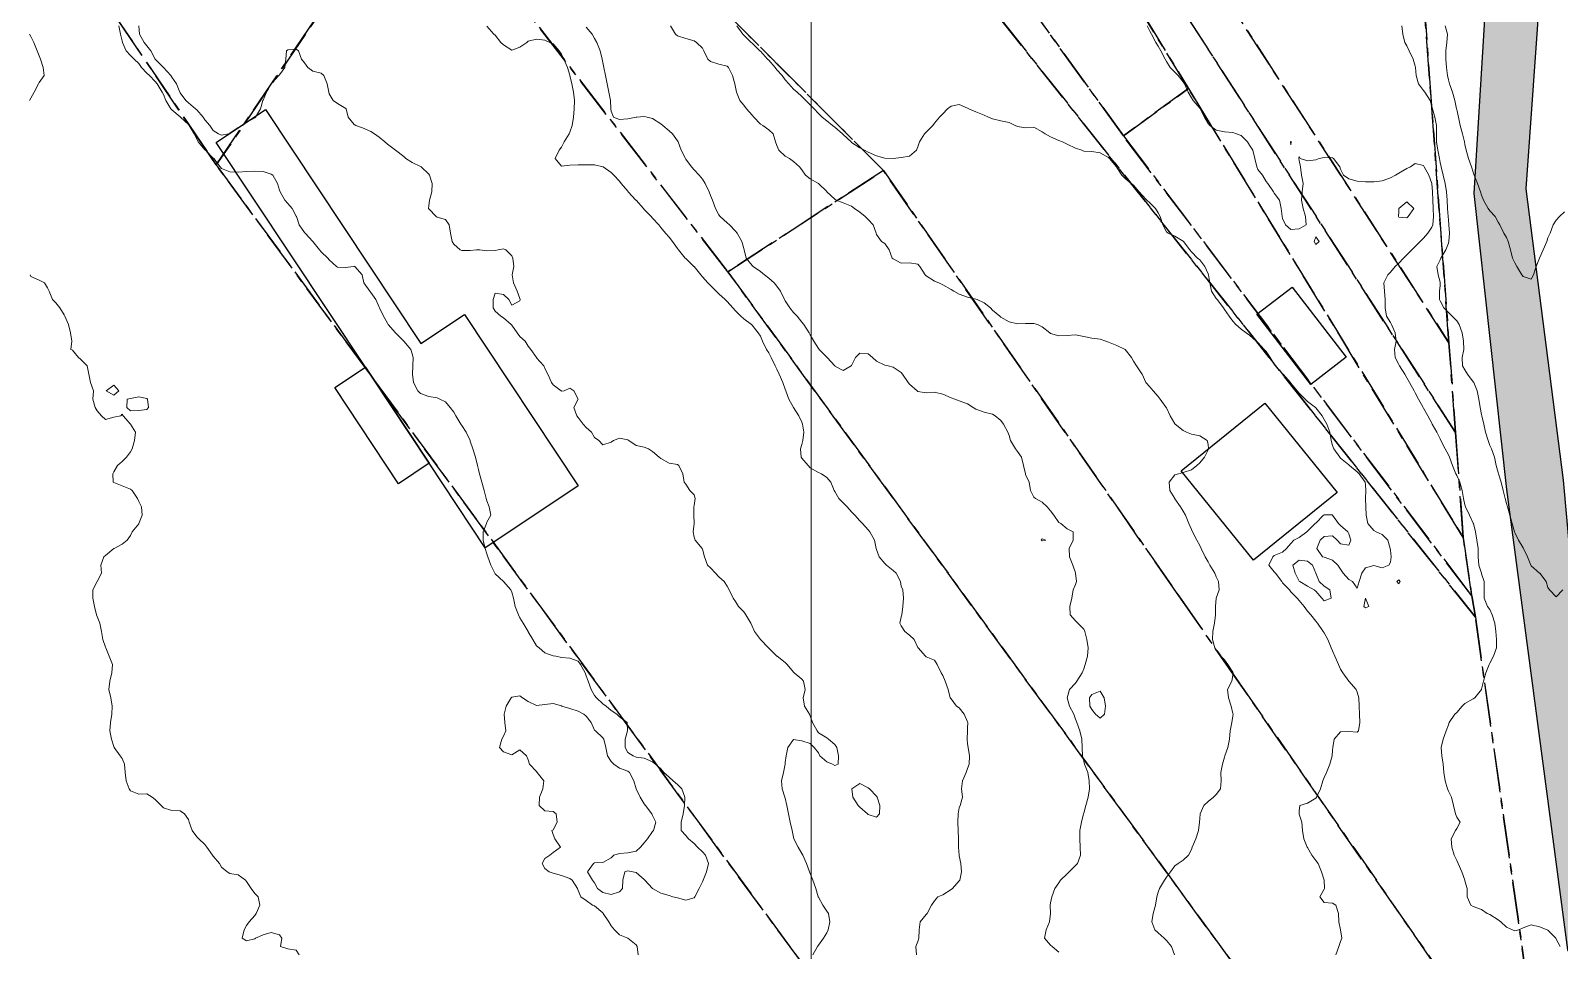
# Model space of a CAD drawing. Header units: centimetres. Extents: x 0 to 642158, y -847 to 649707.
# Drawn here: x 616719.7 to 616811.9, y 621606.5 to 621662 of the extents above; entities that cross this region are included whole.
import ezdxf

# ---------------------------------------------------------------- set-up
doc = ezdxf.new("R2010")
doc.units = ezdxf.units.CM
doc.header["$MEASUREMENT"] = 0
doc.linetypes.add('CENTERX2', pattern=[4, 2.5, -0.5, 0.5, -0.5])
doc.layers.add('MEV_grille', color=254, linetype='Continuous', lineweight=9)
doc.layers.add('WAL_topographie 0.5', color=253, linetype='Continuous', lineweight=20)
doc.layers.add('MEV_schema paysager_Ha', color=7, linetype='Continuous', lineweight=25, transparency=0.13)
doc.layers.add('SPW_batiments', color=7, linetype='Continuous')
doc.layers.add('SPW_parcellaire cadastral', color=7, linetype='CENTERX2', lineweight=25, true_color=0xff0542)

# ---------------------------------------------------------------- blocks, each defined once
blk = doc.blocks.new('*U112')
at = {"layer": 'MEV_grille', "transparency": 33554687}
blk.add_lwpolyline([(0, 1825.476), (0, -1825.476)], dxfattribs=at)
blk = doc.blocks.new('*U113')
at = {"layer": 'MEV_grille', "color": 0, "linetype": 'ByBlock', "lineweight": -2, "transparency": 16777216}
blk.add_blockref('*U112', (1400, 0), dxfattribs=at)

msp = doc.modelspace()

# ---------------------------------------------------------------- hatches: boundary and pattern name
at = {"layer": 'MEV_schema paysager_Ha', "true_color": 0xffffff, "transparency": 33554687}
h = msp.add_hatch(color=7, dxfattribs=at)
h.dxf.hatch_style = 1
h.paths.add_polyline_path([(617076.957, 620775.289), (617077.201, 620777.105), (617077.126, 620779.957), (617075.099, 620784.986), (617072.172, 620790.466), (617067.368, 620798.797), (617064.065, 620804.577), (617056.243, 620818.296), (617050.046, 620830.95), (617047.611, 620836.834), (617045.379, 620844.037), (617042.362, 620852.742), (617037.909, 620861.649), (617028.342, 620880.123), (617020.095, 620896.123), (617010.198, 620916.411), (617002.446, 620933.73), (616993.044, 620956.493), (616983.642, 620978.596), (616973.25, 621002.678), (616968.962, 621012.244), (616965.663, 621021.976), (616955.436, 621040.45), (616945.21, 621059.419), (616940.921, 621068.986), (616935.478, 621077.398), (616927.231, 621088.119), (616919.756, 621098.032), (616908.594, 621115.419), (616899.05, 621136.883), (616888.424, 621173.846), (616877.62, 621211.722), (616864.401, 621250.858), (616862.596, 621274.031), (616860.047, 621301.222), (616858.914, 621326.713), (616859.197, 621346.539), (616860.896, 621376.279), (616861.463, 621404.886), (616860.613, 621429.244), (616859.48, 621444.822), (616854.948, 621465.215), (616849, 621490.706), (616837.671, 621532.058), (616829.74, 621571.711), (616822.943, 621588.705), (616820.394, 621592.954), (616812.463, 621606.549), (616808.781, 621634.306), (616806.798, 621652.15), (616807.931, 621670.56), (616809.064, 621685.289), (616812.18, 621684.156), (616809.914, 621652.433), (616812.18, 621634.873), (616813.879, 621615.896), (616816.995, 621605.7), (616822.943, 621593.52), (616829.174, 621581.341), (616832.006, 621572.561), (616837.954, 621544.521), (616851.266, 621492.689), (616857.498, 621468.614), (616860.896, 621451.903), (616862.879, 621435.758), (616864.295, 621409.984), (616863.729, 621378.545), (616862.029, 621341.724), (616862.313, 621319.632), (616865.428, 621273.181), (616866.561, 621255.621), (616870.995, 621241.549), (616880.863, 621212.431), (616888.067, 621186.88), (616893.901, 621167.537), (616903.21, 621136.7), (616913.794, 621113.645), (616922.701, 621099.354), (616933.688, 621085.113), (616938.674, 621078.225), (616946.15, 621064.154), (616956.913, 621043.761), (616966.26, 621026.766), (616969.942, 621016.853), (616981.555, 620991.079), (616995.15, 620956.807), (617005.346, 620932.732), (617016.676, 620908.941), (617026.306, 620890.247), (617038.202, 620866.455), (617044.999, 620853.993), (617049.248, 620839.831), (617054.346, 620826.519), (617065.959, 620806.409), (617077.565, 620785.227), (617080.472, 620780.563), (617081.622, 620779.211), (617083.041, 620778.332)])

# ---------------------------------------------------------------- linework, layer by layer
for points in [[(616812.18, 621684.156), (616809.914, 621652.433), (616812.18, 621634.873), (616813.879, 621615.896), (616816.995, 621605.7), (616822.943, 621593.52), (616829.174, 621581.341), (616832.006, 621572.561), (616837.954, 621544.521), (616851.266, 621492.689), (616857.498, 621468.614), (616860.896, 621451.903), (616862.879, 621435.758), (616864.295, 621409.984), (616863.729, 621378.545), (616862.029, 621341.724), (616862.313, 621319.632), (616865.428, 621273.181), (616866.561, 621255.621), (616870.995, 621241.549), (616880.863, 621212.431), (616888.067, 621186.88), (616893.901, 621167.537), (616903.21, 621136.7)], [(616899.05, 621136.883), (616888.424, 621173.846), (616877.62, 621211.722), (616864.401, 621250.858), (616862.596, 621274.031), (616860.047, 621301.222), (616858.914, 621326.713), (616859.197, 621346.539), (616860.896, 621376.279), (616861.463, 621404.886), (616860.613, 621429.244), (616859.48, 621444.822), (616854.948, 621465.215), (616849, 621490.706), (616837.671, 621532.058), (616829.74, 621571.711), (616822.943, 621588.705), (616820.394, 621592.954), (616812.463, 621606.549), (616808.781, 621634.306), (616806.798, 621652.15), (616807.931, 621670.56)]]:
    msp.add_lwpolyline(points)
at = {"layer": 'SPW_batiments'}
for points in [[(616747.157, 621630.794), (616743.776, 621635.881), (616740.291, 621641.127), (616739.925, 621641.677), (616730.924, 621655.223), (616733.909, 621657.206), (616743.275, 621643.111), (616745.894, 621644.852), (616752.761, 621634.517), (616750.142, 621632.777), (616747.157, 621630.794)], [(616799.084, 621642.279), (616796.951, 621640.629), (616793.7, 621644.861), (616795.833, 621646.495), (616799.084, 621642.279)], [(616739.925, 621641.677), (616743.776, 621635.881), (616741.928, 621634.653), (616738.077, 621640.449), (616739.925, 621641.677)], [(616798.542, 621634.113), (616793.5, 621630.034), (616789.128, 621635.434), (616794.17, 621639.515), (616798.542, 621634.113)]]:
    msp.add_lwpolyline(points, dxfattribs=at)
at = {"layer": 'SPW_parcellaire cadastral'}
for points in [[(616727.23, 621699.771), (616726.953, 621698.274), (616726.315, 621694.835), (616732.601, 621686), (616736.048, 621681.332), (616737.171, 621679.656), (616743.064, 621671.671), (616730.932, 621653.868), (616719.97, 621669.981), (616723.192, 621683.265), (616724.288, 621688.097), (616725.217, 621692.197), (616721.38, 621692.892), (616722.647, 621699.159), (616722.947, 621700.644), (616727.23, 621699.771)], [(616753.134, 621694.496), (616752.904, 621693.049), (616751.258, 621682.531), (616750.664, 621678.736), (616752.564, 621672.169), (616754.49, 621670.24), (616755.356, 621669.373), (616759.063, 621665.66), (616771.167, 621653.538), (616761.791, 621647.417), (616743.064, 621671.671), (616742.413, 621682.3), (616742.284, 621685.668), (616743.789, 621694.884), (616744.028, 621696.35), (616753.134, 621694.496)], [(616810.056, 621604.167), (616806.864, 621602.169), (616792.631, 621622.65), (616788.99, 621627.89), (616771.167, 621653.538), (616759.063, 621665.66), (616755.356, 621669.373), (616754.49, 621670.24), (616752.564, 621672.169), (616750.664, 621678.736), (616751.258, 621682.531), (616752.904, 621693.049), (616753.134, 621694.496), (616757.958, 621693.507), (616757.715, 621692.08), (616756.06, 621682.357), (616758.447, 621677.148), (616759.697, 621674.42), (616765.165, 621668.154), (616771.54, 621671.092), (616773.268, 621668.917), (616806.875, 621626.605), (616810.056, 621604.167)], [(616806.145, 621631.413), (616789.574, 621658.465), (616784.783, 621666.321), (616779.644, 621674.676), (616781.138, 621681.868), (616782.235, 621687.143), (616782.519, 621688.511), (616786.2, 621687.761), (616785.898, 621686.406), (616783.442, 621675.382), (616783.057, 621673.893), (616782.91, 621672.993), (616805.682, 621637.737), (616806.145, 621631.413)], [(616786.2, 621687.761), (616790.058, 621686.975), (616789.809, 621685.618), (616787.747, 621674.392), (616786.285, 621674.728), (616785.699, 621671.535), (616787.16, 621671.199), (616805.285, 621643.138), (616805.682, 621637.737), (616782.91, 621672.993), (616783.057, 621673.893), (616783.442, 621675.382), (616785.898, 621686.406), (616786.2, 621687.761)], [(616789.809, 621685.618), (616799.046, 621683.758), (616799.193, 621685.115), (616802.59, 621679.872), (616805.285, 621643.138), (616787.16, 621671.199), (616785.699, 621671.535), (616786.285, 621674.728), (616787.747, 621674.392), (616789.809, 621685.618)], [(616805.285, 621643.138), (616802.59, 621679.872)], [(616779.644, 621674.676), (616784.783, 621666.321), (616789.574, 621658.465), (616785.644, 621655.62), (616775.03, 621670.316), (616778.815, 621673.346), (616779.644, 621674.676)], [(616730.932, 621653.868), (616743.064, 621671.671), (616761.791, 621647.417), (616802.451, 621591.795), (616785.223, 621579.926), (616730.932, 621653.868)], [(616730.932, 621653.868), (616785.223, 621579.926), (616746.651, 621552.566), (616708.623, 621620.591), (616691.069, 621651.782), (616693.083, 621653.449), (616707.882, 621662.4), (616719.97, 621669.981), (616730.932, 621653.868)], [(616775.03, 621670.316), (616785.644, 621655.62), (616806.654, 621627.888), (616806.875, 621626.605), (616773.268, 621668.917), (616775.03, 621670.316)], [(616806.145, 621631.413), (616806.654, 621627.888), (616785.644, 621655.62), (616789.574, 621658.465), (616806.145, 621631.413)], [(616810.056, 621604.167), (616811.303, 621597.892), (616809.313, 621596.521), (616802.451, 621591.795), (616761.791, 621647.417), (616771.167, 621653.538), (616788.99, 621627.89), (616792.631, 621622.65), (616806.864, 621602.169), (616810.056, 621604.167)], [(616844.699, 621459.573), (616843.298, 621468.926), (616833.773, 621511.471), (616823.574, 621546.086), (616814.723, 621581.103), (616811.303, 621597.892), (616810.056, 621604.167), (616806.875, 621626.605), (616806.654, 621627.888), (616806.145, 621631.413), (616805.682, 621637.737), (616805.285, 621643.138)]]:
    msp.add_lwpolyline(points, dxfattribs=at)
at = {"layer": 'WAL_topographie 0.5'}
for points in [[(616725.052, 621662.25), (616725.153, 621661.75), (616725.25, 621661.34), (616725.266, 621661.25), (616725.492, 621660.75), (616725.75, 621660.473), (616725.985, 621660.25), (616726.25, 621659.981), (616726.418, 621659.75), (616726.75, 621659.396), (616726.899, 621659.25), (616727.25, 621658.892), (616727.361, 621658.75), (616727.669, 621658.25), (616727.75, 621658.105), (616727.887, 621657.75), (616728.194, 621657.25), (616728.25, 621657.188), (616728.75, 621656.766), (616728.771, 621656.75), (616729.25, 621656.309), (616729.301, 621656.25), (616729.592, 621655.75), (616729.75, 621655.449), (616729.847, 621655.25), (616730.25, 621654.78), (616730.283, 621654.75), (616730.75, 621654.28), (616730.781, 621654.25), (616731.157, 621653.75), (616731.25, 621653.651), (616731.75, 621653.452), (616732.25, 621653.435), (616732.75, 621653.469), (616733.25, 621653.5), (616733.75, 621653.478), (616734.25, 621653.316), (616734.343, 621653.25), (616734.624, 621652.75), (616734.75, 621652.346), (616734.782, 621652.25), (616735.059, 621651.75), (616735.25, 621651.544), (616735.503, 621651.25), (616735.75, 621650.788), (616735.768, 621650.75), (616735.921, 621650.25), (616736.25, 621649.799), (616736.293, 621649.75), (616736.75, 621649.25), (616736.75, 621649.25), (616737.15, 621648.75), (616737.25, 621648.637), (616737.66, 621648.25), (616737.75, 621648.14), (616738.182, 621647.75), (616738.25, 621647.71), (616738.75, 621647.685), (616739.194, 621647.75), (616739.25, 621647.757), (616739.279, 621647.75), (616739.724, 621647.25), (616739.75, 621647.139), (616739.829, 621646.75), (616740.19, 621646.25), (616740.25, 621646.182), (616740.546, 621645.75), (616740.75, 621645.292), (616740.768, 621645.25), (616741.01, 621644.75), (616741.25, 621644.319), (616741.306, 621644.25), (616741.75, 621643.75), (616741.75, 621643.75), (616742.25, 621643.25), (616742.25, 621643.25), (616742.658, 621642.75), (616742.75, 621642.481), (616742.805, 621642.25), (616742.794, 621641.75), (616742.77, 621641.25), (616742.827, 621640.75), (616743.083, 621640.25), (616743.25, 621640.095), (616743.75, 621639.903), (616744.25, 621639.818), (616744.417, 621639.75), (616744.75, 621639.589), (616745.034, 621639.25), (616745.25, 621638.954), (616745.378, 621638.75), (616745.69, 621638.25), (616745.75, 621638.154), (616745.994, 621637.75), (616746.239, 621637.25), (616746.25, 621637.221), (616746.407, 621636.75), (616746.558, 621636.25), (616746.693, 621635.75), (616746.75, 621635.5), (616746.807, 621635.25), (616746.942, 621634.75), (616747.093, 621634.25), (616747.206, 621633.75), (616747.25, 621633.625), (616747.393, 621633.25), (616747.495, 621632.75), (616747.25, 621632.328), (616747.223, 621632.25), (616747.023, 621631.75), (616747.035, 621631.25), (616747.146, 621630.75), (616747.25, 621630.427), (616747.312, 621630.25), (616747.498, 621629.75), (616747.726, 621629.25), (616747.75, 621629.217), (616748.25, 621628.75), (616748.25, 621628.75), (616748.689, 621628.25), (616748.75, 621628.11), (616748.852, 621627.75), (616748.959, 621627.25), (616749.154, 621626.75), (616749.25, 621626.571), (616749.447, 621626.25), (616749.74, 621625.75), (616749.75, 621625.731), (616750.015, 621625.25), (616750.25, 621624.885), (616750.402, 621624.75), (616750.75, 621624.463), (616751.25, 621624.279), (616751.404, 621624.25), (616751.75, 621624.171), (616752.25, 621624.135), (616752.75, 621623.948), (616752.905, 621623.75), (616753.18, 621623.25), (616753.25, 621623.076), (616753.356, 621622.75), (616753.552, 621622.25), (616753.75, 621621.893), (616753.872, 621621.75), (616754.25, 621621.381), (616754.446, 621621.25), (616754.75, 621620.976), (616755.083, 621620.75), (616755.25, 621620.591), (616755.719, 621620.25), (616755.729, 621619.75), (616755.591, 621619.25), (616755.598, 621618.75), (616755.75, 621618.458), (616756.083, 621618.25), (616756.25, 621618.164), (616756.75, 621618.111), (616757.25, 621617.879), (616757.417, 621617.75), (616757.75, 621617.46), (616757.917, 621617.25), (616758.25, 621616.961), (616758.494, 621616.75), (616758.75, 621616.523), (616759.005, 621616.25), (616759.191, 621615.75), (616759.174, 621615.25), (616759.097, 621614.75), (616758.971, 621614.25), (616758.975, 621613.75), (616759.25, 621613.444), (616759.417, 621613.25), (616759.75, 621612.958), (616759.963, 621612.75), (616760.25, 621612.456), (616760.44, 621612.25), (616760.625, 621611.75), (616760.504, 621611.25), (616760.297, 621610.75), (616760.25, 621610.653), (616760.049, 621610.25), (616759.79, 621609.75), (616759.75, 621609.694), (616759.25, 621609.539), (616758.75, 621609.679), (616758.477, 621609.75), (616758.25, 621609.833), (616757.75, 621609.977), (616757.25, 621610.241), (616757.239, 621610.25), (616756.782, 621610.75), (616756.75, 621610.786), (616756.25, 621611.211), (616756.062, 621611.25), (616755.75, 621611.324), (616755.571, 621611.25), (616755.45, 621610.75), (616755.428, 621610.25), (616755.25, 621610.045), (616754.75, 621609.891), (616754.25, 621610), (616753.925, 621610.25), (616753.75, 621610.6), (616753.625, 621610.75), (616753.321, 621611.25), (616753.679, 621611.75), (616753.75, 621611.796), (616754.25, 621611.825), (616754.75, 621612.104), (616754.902, 621612.25), (616755.25, 621612.368), (616755.75, 621612.406), (616756.25, 621612.495), (616756.51, 621612.75), (616756.75, 621613.01), (616756.935, 621613.25), (616757.25, 621613.693), (616757.296, 621613.75), (616757.438, 621614.25), (616757.25, 621614.656), (616757.198, 621614.75), (616756.817, 621615.25), (616756.75, 621615.352), (616756.5, 621615.75), (616756.25, 621616.25), (616756.25, 621616.25), (616756.113, 621616.75), (616755.85, 621617.25), (616755.75, 621617.331), (616755.25, 621617.505), (616754.917, 621617.75), (616754.75, 621617.908), (616754.537, 621618.25), (616754.426, 621618.75), (616754.304, 621619.25), (616754.25, 621619.329), (616753.806, 621619.75), (616753.75, 621619.787), (616753.542, 621620.25), (616753.25, 621620.63), (616753.109, 621620.75), (616752.75, 621620.939), (616752.25, 621621.093), (616751.772, 621621.25), (616751.75, 621621.262), (616751.25, 621621.397), (616750.75, 621621.343), (616750.25, 621621.273), (616749.75, 621621.523), (616749.393, 621621.75), (616749.25, 621621.868), (616748.75, 621621.792), (616748.721, 621621.75), (616748.417, 621621.25), (616748.288, 621620.75), (616748.333, 621620.25), (616748.39, 621619.75), (616748.25, 621619.432), (616748.159, 621619.25), (616748.009, 621618.75), (616748.25, 621618.49), (616748.75, 621618.309), (616749.25, 621618.6), (616749.639, 621618.25), (616749.75, 621618), (616749.833, 621617.75), (616750.25, 621617.296), (616750.292, 621617.25), (616750.679, 621616.75), (616750.625, 621616.25), (616750.434, 621615.75), (616750.406, 621615.25), (616750.75, 621614.927), (616751.25, 621614.893), (616751.426, 621614.75), (616751.5, 621614.25), (616751.25, 621613.792), (616751.178, 621613.75), (616751.25, 621613.5), (616751.35, 621613.25), (616751.694, 621612.75), (616751.25, 621612.416), (616751.05, 621612.25), (616750.75, 621612.062), (616750.594, 621611.75), (616750.75, 621611.456), (616751.019, 621611.25), (616751.25, 621611.169), (616751.75, 621611.029), (616752.25, 621610.85), (616752.404, 621610.75), (616752.713, 621610.25), (616752.75, 621610.125), (616752.917, 621609.75), (616753.25, 621609.536), (616753.631, 621609.25), (616753.75, 621609.208), (616754.25, 621608.782), (616754.27, 621608.75), (616754.606, 621608.25), (616754.75, 621608.005), (616754.944, 621607.75), (616755.25, 621607.461), (616755.75, 621607.256), (616755.761, 621607.25), (616756.25, 621606.85), (616756.316, 621606.75), (616756.38, 621606.25)], [(616726.266, 621662.25), (616726.299, 621661.75), (616726.58, 621661.25), (616726.75, 621661.049), (616726.981, 621660.75), (616727.239, 621660.25), (616727.25, 621660.236), (616727.743, 621659.75), (616727.75, 621659.743), (616728.192, 621659.25), (616728.25, 621659.159), (616728.541, 621658.75), (616728.733, 621658.25), (616728.75, 621658.212), (616729.088, 621657.75), (616729.25, 621657.604), (616729.679, 621657.25), (616729.75, 621657.184), (616730.145, 621656.75), (616730.25, 621656.593), (616730.539, 621656.25), (616730.75, 621655.945), (616731.056, 621655.75), (616731.25, 621655.667), (616731.677, 621655.75), (616731.75, 621655.788), (616732.25, 621656.131), (616732.506, 621656.25), (616732.75, 621656.42), (616733.25, 621656.714), (616733.292, 621656.75), (616733.602, 621657.25), (616733.743, 621657.75), (616733.75, 621657.763), (616733.953, 621658.25), (616734.25, 621658.75), (616734.25, 621658.75), (616734.712, 621659.25), (616734.75, 621659.301), (616735.076, 621659.75), (616735.131, 621660.25), (616735.167, 621660.75), (616735.25, 621660.803), (616735.75, 621660.838), (616735.893, 621660.75), (616736.068, 621660.25), (616736.25, 621660.028), (616736.453, 621659.75), (616736.75, 621659.516), (616737.25, 621659.4), (616737.411, 621659.25), (616737.614, 621658.75), (616737.729, 621658.25), (616737.75, 621658.162), (616737.991, 621657.75), (616738.25, 621657.567), (616738.75, 621657.274), (616738.759, 621657.25), (616738.893, 621656.75), (616739.25, 621656.295), (616739.345, 621656.25), (616739.75, 621656.103), (616740.25, 621655.875), (616740.467, 621655.75), (616740.75, 621655.548), (616741.107, 621655.25), (616741.25, 621655.115), (616741.75, 621654.75), (616741.75, 621654.75), (616742.25, 621654.38), (616742.37, 621654.25), (616742.75, 621654.013), (616743.25, 621653.781), (616743.296, 621653.75), (616743.75, 621653.312), (616743.8, 621653.25), (616743.955, 621652.75), (616743.937, 621652.25), (616743.787, 621651.75), (616743.75, 621651.393), (616743.737, 621651.25), (616743.75, 621651.218), (616744.203, 621650.75), (616744.25, 621650.712), (616744.75, 621650.571), (616744.975, 621650.25), (616745.062, 621649.75), (616745.168, 621649.25), (616745.25, 621649.095), (616745.65, 621648.75), (616745.75, 621648.704), (616746.25, 621648.712), (616746.625, 621648.75), (616746.75, 621648.757), (616746.821, 621648.75), (616747.25, 621648.696), (616747.75, 621648.718), (616747.938, 621648.75), (616748.25, 621648.813), (616748.389, 621648.75), (616748.75, 621648.389), (616748.816, 621648.25), (616748.875, 621647.75), (616748.775, 621647.25), (616748.85, 621646.75), (616749.083, 621646.25), (616749.25, 621645.821), (616749.265, 621645.75), (616749.25, 621645.667), (616748.75, 621645.417), (616748.568, 621645.75), (616748.25, 621646.054), (616747.75, 621646.136), (616747.625, 621645.75), (616747.639, 621645.25), (616747.75, 621645.048), (616748.102, 621644.75), (616748.25, 621644.647), (616748.713, 621644.25), (616748.75, 621644.199), (616749.08, 621643.75), (616749.25, 621643.519), (616749.559, 621643.25), (616749.75, 621642.941), (616749.91, 621642.75), (616750.243, 621642.25), (616750.25, 621642.241), (616750.695, 621641.75), (616750.75, 621641.591), (616750.928, 621641.25), (616751.156, 621640.75), (616751.25, 621640.607), (616751.738, 621640.25), (616751.75, 621640.234), (616751.917, 621640.25), (616752.25, 621640.417), (616752.5, 621640.25), (616752.75, 621639.75), (616752.75, 621639.75), (616752.75, 621639.75), (616752.5, 621639.25), (616752.68, 621638.75), (616752.75, 621638.648), (616753.068, 621638.25), (616753.25, 621638.046), (616753.572, 621637.75), (616753.75, 621637.442), (616754, 621637.25), (616754.25, 621636.987), (616754.75, 621637.15), (616754.883, 621637.25), (616755.25, 621637.399), (616755.75, 621637.297), (616755.822, 621637.25), (616756.25, 621636.96), (616756.75, 621636.854), (616757, 621636.75), (616757.25, 621636.594), (616757.643, 621636.25), (616757.75, 621636.162), (616758.25, 621635.889), (616758.75, 621635.8), (616758.827, 621635.75), (616759.074, 621635.25), (616759.15, 621634.75), (616759.25, 621634.617), (616759.5, 621634.25), (616759.75, 621633.975), (616759.809, 621633.75), (616759.75, 621633.341), (616759.726, 621633.25), (616759.733, 621632.75), (616759.75, 621632.25), (616759.75, 621632.25), (616759.75, 621632.25), (616759.689, 621631.75), (616759.75, 621631.431), (616759.809, 621631.25), (616760.232, 621630.75), (616760.25, 621630.704), (616760.389, 621630.25), (616760.565, 621629.75), (616760.75, 621629.583), (616761.044, 621629.25), (616761.25, 621629.044), (616761.573, 621628.75), (616761.75, 621628.475), (616761.872, 621628.25), (616762.102, 621627.75), (616762.25, 621627.55), (616762.438, 621627.25), (616762.75, 621626.927), (616762.875, 621626.75), (616763.167, 621626.25), (616763.25, 621626.06), (616763.398, 621625.75), (616763.75, 621625.266), (616763.761, 621625.25), (616764.23, 621624.75), (616764.25, 621624.731), (616764.75, 621624.258), (616764.76, 621624.25), (616765.25, 621623.865), (616765.361, 621623.75), (616765.75, 621623.288), (616765.792, 621623.25), (616766.25, 621622.871), (616766.342, 621622.75), (616766.448, 621622.25), (616766.329, 621621.75), (616766.413, 621621.25), (616766.722, 621620.75), (616766.75, 621620.65), (616766.9, 621620.25), (616767.171, 621619.75), (616767.25, 621619.643), (616767.75, 621619.336), (616767.85, 621619.25), (616768.25, 621618.938), (616768.355, 621618.75), (616768.458, 621618.25), (616768.45, 621617.75), (616768.25, 621617.662), (616768.092, 621617.75), (616767.75, 621617.894), (616767.329, 621618.25), (616767.25, 621618.426), (616766.988, 621618.75), (616766.75, 621619), (616766.25, 621619.154), (616765.75, 621619.225), (616765.398, 621618.75), (616765.303, 621618.25), (616765.25, 621617.85), (616765.235, 621617.75), (616765.144, 621617.25), (616765.023, 621616.75), (616765.055, 621616.25), (616765.234, 621615.75), (616765.25, 621615.694), (616765.353, 621615.25), (616765.437, 621614.75), (616765.547, 621614.25), (616765.661, 621613.75), (616765.75, 621613.339), (616765.777, 621613.25), (616766.02, 621612.75), (616766.25, 621612.358), (616766.31, 621612.25), (616766.53, 621611.75), (616766.707, 621611.25), (616766.75, 621611.145), (616766.92, 621610.75), (616767.099, 621610.25), (616767.238, 621609.75), (616767.25, 621609.724), (616767.512, 621609.25), (616767.75, 621608.893), (616767.854, 621608.75), (616767.945, 621608.25), (616767.83, 621607.75), (616767.75, 621607.571), (616767.56, 621607.25), (616767.25, 621606.827), (616767.191, 621606.75), (616766.917, 621606.25)], [(616747.25, 621662.24), (616747.67, 621661.75), (616747.75, 621661.686), (616748.089, 621661.25), (616748.25, 621661.105), (616748.75, 621660.783), (616749.25, 621660.956), (616749.668, 621661.25), (616749.75, 621661.324), (616750.25, 621661.457), (616750.75, 621661.383), (616751.048, 621661.25), (616751.25, 621661.157), (616751.614, 621660.75), (616751.75, 621660.546), (616751.9, 621660.25), (616752.111, 621659.75), (616752.25, 621659.283), (616752.258, 621659.25), (616752.371, 621658.75), (616752.478, 621658.25), (616752.538, 621657.75), (616752.526, 621657.25), (616752.472, 621656.75), (616752.401, 621656.25), (616752.25, 621655.841), (616752.215, 621655.75), (616751.921, 621655.25), (616751.75, 621654.946), (616751.623, 621654.75), (616751.366, 621654.25), (616751.75, 621653.785), (616752.25, 621653.857), (616752.75, 621653.863), (616753.25, 621653.869), (616753.75, 621653.864), (616754.25, 621653.762), (616754.274, 621653.75), (616754.75, 621653.405), (616754.911, 621653.25), (616755.25, 621652.898), (616755.358, 621652.75), (616755.75, 621652.282), (616755.781, 621652.25), (616756.241, 621651.75), (616756.25, 621651.739), (616756.69, 621651.25), (616756.75, 621651.182), (616757.172, 621650.75), (616757.25, 621650.667), (616757.63, 621650.25), (616757.75, 621650.101), (616758.021, 621649.75), (616758.25, 621649.506), (616758.445, 621649.25), (616758.75, 621648.831), (616758.806, 621648.75), (616759.214, 621648.25), (616759.25, 621648.218), (616759.742, 621647.75), (616759.75, 621647.741), (616760.157, 621647.25), (616760.25, 621647.117), (616760.583, 621646.75), (616760.75, 621646.602), (616761.086, 621646.25), (616761.25, 621646.104), (616761.625, 621645.75), (616761.75, 621645.642), (616762.08, 621645.25), (616762.25, 621645.07), (616762.578, 621644.75), (616762.75, 621644.581), (616763.211, 621644.25), (616763.25, 621644.209), (616763.618, 621643.75), (616763.75, 621643.537), (616763.875, 621643.25), (616764.125, 621642.75), (616764.25, 621642.536), (616764.394, 621642.25), (616764.651, 621641.75), (616764.75, 621641.548), (616764.882, 621641.25), (616765.104, 621640.75), (616765.25, 621640.348), (616765.292, 621640.25), (616765.475, 621639.75), (616765.742, 621639.25), (616765.75, 621639.236), (616766.066, 621638.75), (616766.25, 621638.361), (616766.29, 621638.25), (616766.372, 621637.75), (616766.319, 621637.25), (616766.25, 621637.021), (616766.174, 621636.75), (616766.211, 621636.25), (616766.25, 621636.194), (616766.627, 621635.75), (616766.75, 621635.607), (616767.25, 621635.324), (616767.43, 621635.25), (616767.75, 621635.021), (616768, 621634.75), (616768.2, 621634.25), (616768.25, 621634.176), (616768.485, 621633.75), (616768.75, 621633.505), (616768.983, 621633.25), (616769.25, 621632.952), (616769.448, 621632.75), (616769.75, 621632.41), (616769.903, 621632.25), (616770.25, 621631.88), (616770.352, 621631.75), (616770.637, 621631.25), (616770.729, 621630.75), (616770.75, 621630.678), (616770.923, 621630.25), (616771.25, 621629.835), (616771.35, 621629.75), (616771.75, 621629.424), (616771.938, 621629.25), (616772.194, 621628.75), (616772.25, 621628.472), (616772.333, 621628.25), (616772.386, 621627.75), (616772.344, 621627.25), (616772.272, 621626.75), (616772.25, 621626.625), (616772.167, 621626.25), (616772.25, 621626.074), (616772.462, 621625.75), (616772.75, 621625.529), (616773.029, 621625.25), (616773.25, 621624.781), (616773.272, 621624.75), (616773.704, 621624.25), (616773.75, 621624.222), (616774.25, 621624.011), (616774.412, 621623.75), (616774.662, 621623.25), (616774.75, 621623.083), (616774.893, 621622.75), (616775.068, 621622.25), (616775.192, 621621.75), (616775.25, 621621.675), (616775.577, 621621.25), (616775.75, 621621.135), (616776.05, 621620.75), (616776.25, 621620.296), (616776.268, 621620.25), (616776.25, 621619.917), (616776.244, 621619.75), (616776.223, 621619.25), (616776.25, 621618.972), (616776.282, 621618.75), (616776.359, 621618.25), (616776.338, 621617.75), (616776.25, 621617.477), (616776.167, 621617.25), (616775.95, 621616.75), (616775.888, 621616.25), (616775.936, 621615.75), (616775.8, 621615.25), (616775.75, 621615.111), (616775.674, 621614.75), (616775.655, 621614.25), (616775.678, 621613.75), (616775.699, 621613.25), (616775.692, 621612.75), (616775.744, 621612.25), (616775.75, 621612.219), (616775.845, 621611.75), (616775.874, 621611.25), (616775.79, 621610.75), (616775.75, 621610.703), (616775.331, 621610.25), (616775.25, 621610.194), (616774.75, 621609.877), (616774.444, 621609.75), (616774.25, 621609.513), (616774.072, 621609.25), (616773.803, 621608.75), (616773.75, 621608.686), (616773.396, 621608.25), (616773.329, 621607.75), (616773.305, 621607.25), (616773.25, 621607.05), (616773.135, 621606.75), (616773.167, 621606.25)], [(616753.25, 621662.174), (616753.602, 621661.75), (616753.75, 621661.492), (616753.885, 621661.25), (616754.082, 621660.75), (616754.211, 621660.25), (616754.25, 621660.047), (616754.309, 621659.75), (616754.411, 621659.25), (616754.509, 621658.75), (616754.616, 621658.25), (616754.703, 621657.75), (616754.726, 621657.25), (616754.75, 621657.102), (616754.892, 621656.75), (616755.25, 621656.613), (616755.75, 621656.654), (616756.25, 621656.746), (616756.29, 621656.75), (616756.75, 621656.789), (616756.93, 621656.75), (616757.25, 621656.666), (616757.75, 621656.336), (616757.857, 621656.25), (616758.25, 621655.928), (616758.455, 621655.75), (616758.75, 621655.318), (616758.787, 621655.25), (616758.966, 621654.75), (616759.226, 621654.25), (616759.25, 621654.215), (616759.601, 621653.75), (616759.75, 621653.578), (616760.063, 621653.25), (616760.25, 621653.005), (616760.426, 621652.75), (616760.659, 621652.25), (616760.75, 621652.018), (616760.854, 621651.75), (616761.044, 621651.25), (616761.25, 621650.866), (616761.319, 621650.75), (616761.75, 621650.375), (616761.88, 621650.25), (616762.25, 621649.875), (616762.347, 621649.75), (616762.63, 621649.25), (616762.75, 621648.826), (616762.772, 621648.75), (616762.89, 621648.25), (616763.25, 621647.811), (616763.314, 621647.75), (616763.75, 621647.446), (616764.008, 621647.25), (616764.25, 621647.04), (616764.575, 621646.75), (616764.75, 621646.559), (616764.967, 621646.25), (616765.212, 621645.75), (616765.25, 621645.677), (616765.527, 621645.25), (616765.75, 621644.962), (616765.963, 621644.75), (616766.25, 621644.385), (616766.364, 621644.25), (616766.686, 621643.75), (616766.75, 621643.628), (616766.979, 621643.25), (616767.25, 621642.801), (616767.293, 621642.75), (616767.75, 621642.272), (616767.775, 621642.25), (616768.246, 621641.75), (616768.25, 621641.745), (616768.75, 621641.469), (616769.224, 621641.75), (616769.25, 621641.783), (616769.483, 621642.25), (616769.75, 621642.521), (616770.25, 621642.481), (616770.522, 621642.25), (616770.75, 621642.04), (616771.25, 621641.791), (616771.464, 621641.75), (616771.75, 621641.67), (616772.25, 621641.353), (616772.317, 621641.25), (616772.67, 621640.75), (616772.75, 621640.645), (616773.197, 621640.25), (616773.25, 621640.205), (616773.75, 621640.135), (616774.25, 621640.168), (616774.75, 621640.05), (616775.25, 621639.829), (616775.483, 621639.75), (616775.75, 621639.647), (616776.25, 621639.456), (616776.578, 621639.25), (616776.75, 621639.138), (616777.25, 621638.956), (616777.75, 621638.85), (616777.917, 621638.75), (616778.25, 621638.453), (616778.406, 621638.25), (616778.681, 621637.75), (616778.75, 621637.55), (616778.841, 621637.25), (616779.138, 621636.75), (616779.25, 621636.599), (616779.5, 621636.25), (616779.625, 621635.75), (616779.733, 621635.25), (616779.75, 621635.2), (616779.959, 621634.75), (616780.05, 621634.25), (616780.25, 621633.843), (616780.339, 621633.75), (616780.75, 621633.533), (616781.056, 621633.25), (616781.25, 621633.006), (616781.442, 621632.75), (616781.75, 621632.318), (616781.882, 621632.25), (616782.25, 621631.932), (616782.614, 621631.75), (616782.611, 621631.25), (616782.37, 621630.75), (616782.395, 621630.25), (616782.587, 621629.75), (616782.75, 621629.279), (616782.766, 621629.25), (616782.812, 621628.75), (616782.75, 621628.584), (616782.617, 621628.25), (616782.529, 621627.75), (616782.412, 621627.25), (616782.436, 621626.75), (616782.75, 621626.383), (616782.893, 621626.25), (616783.25, 621625.88), (616783.328, 621625.75), (616783.45, 621625.25), (616783.523, 621624.75), (616783.487, 621624.25), (616783.341, 621623.75), (616783.25, 621623.5), (616783.159, 621623.25), (616782.841, 621622.75), (616782.75, 621622.632), (616782.389, 621622.25), (616782.25, 621621.75), (616782.4, 621621.25), (616782.661, 621620.75), (616782.75, 621620.461), (616782.832, 621620.25), (616783.026, 621619.75), (616783.142, 621619.25), (616783.156, 621618.75), (616783.174, 621618.25), (616783.25, 621617.934), (616783.304, 621617.75), (616783.492, 621617.25), (616783.586, 621616.75), (616783.593, 621616.25), (616783.521, 621615.75), (616783.382, 621615.25), (616783.25, 621614.781), (616783.243, 621614.75), (616783.116, 621614.25), (616783.021, 621613.75), (616783.01, 621613.25), (616783.044, 621612.75), (616783.052, 621612.25), (616782.88, 621611.75), (616782.75, 621611.642), (616782.375, 621611.25), (616782.25, 621611.135), (616781.849, 621610.75), (616781.75, 621610.594), (616781.504, 621610.25), (616781.323, 621609.75), (616781.25, 621609.387), (616781.222, 621609.25), (616781.25, 621608.75), (616781.25, 621608.75), (616781.25, 621608.75), (616781.189, 621608.25), (616780.986, 621607.75), (616780.883, 621607.25), (616781.25, 621606.827), (616781.344, 621606.75), (616781.75, 621606.417)], [(616758.324, 621662.25), (616758.627, 621661.75), (616758.75, 621661.652), (616759.25, 621661.494), (616759.75, 621661.338), (616759.902, 621661.25), (616760.25, 621660.902), (616760.341, 621660.75), (616760.571, 621660.25), (616760.75, 621660.108), (616761.25, 621659.948), (616761.75, 621659.82), (616761.834, 621659.75), (616762.073, 621659.25), (616762.203, 621658.75), (616762.25, 621658.555), (616762.308, 621658.25), (616762.518, 621657.75), (616762.75, 621657.464), (616762.922, 621657.25), (616763.25, 621656.866), (616763.364, 621656.75), (616763.75, 621656.329), (616763.893, 621656.25), (616764.25, 621655.977), (616764.516, 621655.75), (616764.661, 621655.25), (616764.75, 621655.04), (616764.872, 621654.75), (616765.25, 621654.388), (616765.51, 621654.25), (616765.75, 621654.083), (616766.103, 621653.75), (616766.25, 621653.578), (616766.476, 621653.25), (616766.75, 621653.025), (616767.25, 621652.75), (616767.25, 621652.75), (616767.75, 621652.264), (616767.767, 621652.25), (616768.25, 621651.797), (616768.318, 621651.75), (616768.75, 621651.583), (616769.25, 621651.377), (616769.431, 621651.25), (616769.75, 621651.012), (616770.067, 621650.75), (616770.25, 621650.586), (616770.555, 621650.25), (616770.724, 621649.75), (616770.75, 621649.671), (616771.058, 621649.25), (616771.25, 621649.136), (616771.512, 621648.75), (616771.7, 621648.25), (616771.75, 621648.201), (616772.25, 621647.945), (616772.75, 621647.959), (616773.25, 621647.881), (616773.361, 621647.75), (616773.682, 621647.25), (616773.75, 621647.172), (616774.25, 621646.861), (616774.523, 621646.75), (616774.75, 621646.64), (616775.25, 621646.36), (616775.427, 621646.25), (616775.75, 621646.083), (616776.25, 621645.898), (616776.75, 621645.776), (616776.823, 621645.75), (616777.25, 621645.564), (616777.638, 621645.25), (616777.75, 621645.113), (616778.191, 621644.75), (616778.25, 621644.691), (616778.75, 621644.399), (616779.25, 621644.29), (616779.75, 621644.311), (616780.25, 621644.318), (616780.464, 621644.25), (616780.75, 621644.102), (616781.202, 621643.75), (616781.25, 621643.715), (616781.75, 621643.568), (616782.25, 621643.589), (616782.75, 621643.635), (616783.25, 621643.517), (616783.75, 621643.434), (616784.25, 621643.36), (616784.596, 621643.25), (616784.75, 621643.189), (616785.25, 621642.986), (616785.75, 621642.75), (616785.75, 621642.75), (616786.141, 621642.25), (616786.25, 621642.031), (616786.437, 621641.75), (616786.75, 621641.281), (616786.769, 621641.25), (616787, 621640.75), (616787.25, 621640.5), (616787.437, 621640.25), (616787.75, 621639.905), (616787.865, 621639.75), (616788.236, 621639.25), (616788.25, 621639.225), (616788.471, 621638.75), (616788.75, 621638.27), (616788.769, 621638.25), (616789.25, 621637.856), (616789.445, 621637.75), (616789.75, 621637.635), (616790.25, 621637.534), (616790.696, 621637.25), (616790.75, 621637.036), (616790.783, 621636.75), (616790.75, 621636.683), (616790.533, 621636.25), (616790.25, 621635.917), (616790.073, 621635.75), (616789.75, 621635.496), (616789.25, 621635.324), (616788.975, 621635.25), (616788.75, 621635.194), (616788.412, 621634.75), (616788.457, 621634.25), (616788.739, 621633.75), (616788.75, 621633.735), (616789.098, 621633.25), (616789.25, 621633), (616789.401, 621632.75), (616789.598, 621632.25), (616789.75, 621631.891), (616789.806, 621631.75), (616790.071, 621631.25), (616790.25, 621630.936), (616790.339, 621630.75), (616790.578, 621630.25), (616790.75, 621629.944), (616790.864, 621629.75), (616791.157, 621629.25), (616791.25, 621629.036), (616791.39, 621628.75), (616791.43, 621628.25), (616791.25, 621627.75), (616791.25, 621627.75), (616791.194, 621627.25), (616791.202, 621626.75), (616791.135, 621626.25), (616791.043, 621625.75), (616791.026, 621625.25), (616791.161, 621624.75), (616791.25, 621624.628), (616791.524, 621624.25), (616791.75, 621624.024), (616791.948, 621623.75), (616792.25, 621623.286), (616792.273, 621623.25), (616792.25, 621623.096), (616792.181, 621622.75), (616791.923, 621622.25), (616791.976, 621621.75), (616792.154, 621621.25), (616792.25, 621620.809), (616792.263, 621620.75), (616792.25, 621620.639), (616792.179, 621620.25), (616792.08, 621619.75), (616792.038, 621619.25), (616791.936, 621618.75), (616791.774, 621618.25), (616791.75, 621618.171), (616791.623, 621617.75), (616791.53, 621617.25), (616791.547, 621616.75), (616791.507, 621616.25), (616791.25, 621615.908), (616791.074, 621615.75), (616790.75, 621615.492), (616790.5, 621615.25), (616790.282, 621614.75), (616790.25, 621614.464), (616790.23, 621614.25), (616790.183, 621613.75), (616790.023, 621613.25), (616789.798, 621612.75), (616789.75, 621612.592), (616789.579, 621612.25), (616789.25, 621611.966), (616788.953, 621611.75), (616788.75, 621611.615), (616788.485, 621611.25), (616788.25, 621610.94), (616788.13, 621610.75), (616787.82, 621610.25), (616787.75, 621610.032), (616787.657, 621609.75), (616787.586, 621609.25), (616787.45, 621608.75), (616787.365, 621608.25), (616787.551, 621607.75), (616787.75, 621607.577), (616788.106, 621607.25), (616788.25, 621607.12), (616788.556, 621606.75), (616788.733, 621606.25)], [(616762.32, 621662.25), (616762.697, 621661.75), (616762.75, 621661.687), (616763.194, 621661.25), (616763.25, 621661.198), (616763.717, 621660.75), (616763.75, 621660.715), (616764.189, 621660.25), (616764.25, 621660.182), (616764.633, 621659.75), (616764.75, 621659.605), (616765.057, 621659.25), (616765.25, 621658.992), (616765.457, 621658.75), (616765.75, 621658.442), (616765.963, 621658.25), (616766.25, 621657.982), (616766.485, 621657.75), (616766.75, 621657.489), (616766.993, 621657.25), (616767.25, 621656.977), (616767.486, 621656.75), (616767.75, 621656.523), (616768.101, 621656.25), (616768.25, 621656.137), (616768.706, 621655.75), (616768.75, 621655.697), (616769.219, 621655.25), (616769.25, 621655.225), (616769.75, 621654.904), (616770.022, 621654.75), (616770.25, 621654.629), (616770.75, 621654.422), (616771.25, 621654.282), (616771.75, 621654.263), (616772.25, 621654.318), (616772.75, 621654.402), (616773.161, 621654.75), (616773.25, 621654.958), (616773.35, 621655.25), (616773.654, 621655.75), (616773.75, 621655.85), (616774.15, 621656.25), (616774.25, 621656.375), (616774.55, 621656.75), (616774.75, 621656.942), (616775.036, 621657.25), (616775.25, 621657.412), (616775.75, 621657.506), (616776.25, 621657.286), (616776.325, 621657.25), (616776.75, 621657.077), (616777.25, 621656.86), (616777.5, 621656.75), (616777.75, 621656.652), (616778.25, 621656.527), (616778.75, 621656.417), (616779.114, 621656.25), (616779.25, 621656.179), (616779.75, 621656.103), (616780.25, 621656.144), (616780.75, 621655.867), (616780.922, 621655.75), (616781.25, 621655.552), (616781.75, 621655.348), (616781.972, 621655.25), (616782.25, 621655.116), (616782.75, 621654.877), (616783.132, 621654.75), (616783.25, 621654.687), (616783.75, 621654.685), (616784.25, 621654.606), (616784.75, 621654.318), (616784.816, 621654.25), (616785.225, 621653.75), (616785.25, 621653.722), (616785.55, 621653.25), (616785.75, 621653.057), (616786.12, 621652.75), (616786.25, 621652.646), (616786.59, 621652.25), (616786.75, 621652.057), (616787.057, 621651.75), (616787.25, 621651.573), (616787.583, 621651.25), (616787.75, 621650.987), (616787.872, 621650.75), (616788.015, 621650.25), (616788.25, 621649.827), (616788.354, 621649.75), (616788.75, 621649.574), (616789.25, 621649.266), (616789.263, 621649.25), (616789.653, 621648.75), (616789.75, 621648.621), (616790.121, 621648.25), (616790.25, 621648.145), (616790.561, 621647.75), (616790.75, 621647.297), (616790.772, 621647.25), (616790.853, 621646.75), (616790.962, 621646.25), (616791.25, 621645.815), (616791.295, 621645.75), (616791.676, 621645.25), (616791.75, 621645.153), (616792.018, 621644.75), (616792.25, 621644.452), (616792.422, 621644.25), (616792.75, 621643.968), (616793.06, 621643.75), (616793.25, 621643.607), (616793.653, 621643.25), (616793.75, 621643.161), (616794.141, 621642.75), (616794.25, 621642.612), (616794.493, 621642.25), (616794.75, 621641.852), (616794.827, 621641.75), (616795.25, 621641.281), (616795.28, 621641.25), (616795.724, 621640.75), (616795.75, 621640.719), (616796.125, 621640.25), (616796.25, 621640.112), (616796.602, 621639.75), (616796.75, 621639.61), (616797.233, 621639.25), (616797.25, 621639.231), (616797.641, 621638.75), (616797.75, 621638.513), (616797.911, 621638.25), (616798.089, 621637.75), (616798.185, 621637.25), (616798.25, 621636.945), (616798.333, 621636.75), (616798.693, 621636.25), (616798.75, 621636.181), (616799.25, 621635.783), (616799.292, 621635.75), (616799.75, 621635.357), (616799.865, 621635.25), (616800.234, 621634.75), (616800.25, 621634.583), (616800.269, 621634.25), (616800.259, 621633.75), (616800.267, 621633.25), (616800.285, 621632.75), (616800.39, 621632.25), (616800.75, 621631.831), (616800.896, 621631.75), (616801.25, 621631.593), (616801.593, 621631.25), (616801.74, 621630.75), (616801.75, 621630.65), (616801.801, 621630.25), (616801.75, 621629.917), (616801.659, 621629.75), (616801.25, 621629.583), (616800.75, 621629.713), (616800.25, 621629.571), (616800.025, 621629.25), (616799.875, 621628.75), (616799.75, 621628.35), (616799.464, 621628.75), (616799.25, 621628.875), (616798.904, 621629.25), (616798.75, 621629.5), (616798.583, 621629.75), (616798.25, 621630.036), (616797.75, 621630.214), (616797.65, 621630.25), (616797.317, 621630.75), (616797.516, 621631.25), (616797.75, 621631.469), (616798.25, 621631.516), (616798.536, 621631.25), (616798.75, 621631.036), (616799.25, 621630.95), (616799.357, 621631.25), (616799.25, 621631.625), (616799.179, 621631.75), (616798.75, 621632.125), (616798.617, 621632.25), (616798.267, 621632.75), (616798.25, 621632.765), (616797.75, 621632.769), (616797.72, 621632.75), (616797.25, 621632.28), (616797.22, 621632.25), (616796.75, 621631.794), (616796.702, 621631.75), (616796.25, 621631.417), (616795.932, 621631.25), (616795.75, 621631.05), (616795.477, 621630.75), (616795.25, 621630.523), (616794.75, 621630.321), (616794.667, 621630.25), (616794.412, 621629.75), (616794.75, 621629.341), (616794.825, 621629.25), (616795.201, 621628.75), (616795.25, 621628.679), (616795.657, 621628.25), (616795.75, 621628.14), (616796.123, 621627.75), (616796.25, 621627.607), (616796.546, 621627.25), (616796.75, 621626.968), (616796.957, 621626.75), (616797.25, 621626.372), (616797.358, 621626.25), (616797.705, 621625.75), (616797.75, 621625.665), (616797.981, 621625.25), (616798.175, 621624.75), (616798.25, 621624.579), (616798.409, 621624.25), (616798.619, 621623.75), (616798.75, 621623.479), (616798.88, 621623.25), (616799.25, 621622.754), (616799.254, 621622.75), (616799.69, 621622.25), (616799.75, 621622.093), (616799.851, 621621.75), (616799.873, 621621.25), (616799.886, 621620.75), (616799.911, 621620.25), (616799.825, 621619.75), (616799.75, 621619.667), (616799.25, 621619.706), (616798.75, 621619.684), (616798.366, 621619.25), (616798.27, 621618.75), (616798.25, 621618.583), (616798.231, 621618.25), (616798.103, 621617.75), (616797.893, 621617.25), (616797.75, 621616.944), (616797.667, 621616.75), (616797.527, 621616.25), (616797.299, 621615.75), (616797.25, 621615.693), (616796.75, 621615.399), (616796.287, 621615.25), (616796.25, 621614.917), (616796.246, 621614.75), (616796.25, 621614.733), (616796.399, 621614.25), (616796.446, 621613.75), (616796.532, 621613.25), (616796.735, 621612.75), (616796.75, 621612.723), (616797.015, 621612.25), (616797.25, 621611.937), (616797.391, 621611.75), (616797.599, 621611.25), (616797.75, 621610.75), (616797.75, 621610.75), (616797.773, 621610.25), (616797.75, 621610.2), (616797.5, 621609.75), (616797.75, 621609.404), (616798.25, 621609.375), (616798.45, 621609.25), (616798.611, 621608.75), (616798.631, 621608.25), (616798.75, 621607.75), (616798.75, 621607.75), (616798.821, 621607.25), (616798.75, 621607.05), (616798.648, 621606.75), (616798.459, 621606.25)], [(616787.079, 621662.25), (616787.25, 621661.94), (616787.338, 621661.75), (616787.598, 621661.25), (616787.75, 621661.025), (616787.904, 621660.75), (616788.163, 621660.25), (616788.25, 621660.105), (616788.471, 621659.75), (616788.75, 621659.454), (616788.947, 621659.25), (616789.25, 621658.871), (616789.323, 621658.75), (616789.545, 621658.25), (616789.75, 621657.919), (616789.858, 621657.75), (616790.25, 621657.295), (616790.285, 621657.25), (616790.537, 621656.75), (616790.75, 621656.367), (616790.854, 621656.25), (616791.25, 621655.968), (616791.75, 621655.867), (616792.25, 621655.824), (616792.474, 621655.75), (616792.75, 621655.632), (616793.125, 621655.25), (616793.25, 621655.059), (616793.449, 621654.75), (616793.579, 621654.25), (616793.688, 621653.75), (616793.75, 621653.601), (616794.027, 621653.25), (616794.25, 621652.861), (616794.353, 621652.75), (616794.7, 621652.25), (616794.75, 621652.173), (616795.064, 621651.75), (616795.168, 621651.25), (616795.214, 621650.75), (616795.25, 621650.631), (616795.428, 621650.25), (616795.75, 621649.971), (616796.25, 621650.006), (616796.667, 621650.25), (616796.63, 621650.75), (616796.48, 621651.25), (616796.382, 621651.75), (616796.43, 621652.25), (616796.481, 621652.75), (616796.382, 621653.25), (616796.325, 621653.75), (616796.25, 621654.125), (616796.231, 621654.25), (616796.25, 621654.375), (616796.312, 621654.25), (616796.75, 621654.104), (616797.25, 621654.171), (616797.461, 621654.25), (616797.75, 621654.307), (616798.25, 621654.291), (616798.321, 621654.25), (616798.699, 621653.75), (616798.75, 621653.618), (616798.917, 621653.25), (616799.25, 621653.027), (616799.75, 621652.898), (616800.25, 621652.839), (616800.75, 621652.844), (616801.25, 621652.915), (616801.75, 621653.09), (616802.049, 621653.25), (616802.25, 621653.366), (616802.75, 621653.646), (616802.97, 621653.75), (616803.25, 621653.95), (616803.75, 621653.832), (616803.792, 621653.75), (616804.065, 621653.25), (616804.249, 621652.75), (616804.25, 621652.739), (616804.295, 621652.25), (616804.311, 621651.75), (616804.334, 621651.25), (616804.352, 621650.75), (616804.301, 621650.25), (616804.25, 621650.109), (616804.017, 621649.75), (616803.75, 621649.457), (616803.543, 621649.25), (616803.25, 621648.957), (616803.043, 621648.75), (616802.75, 621648.457), (616802.546, 621648.25), (616802.25, 621647.949), (616802.044, 621647.75), (616801.75, 621647.394), (616801.606, 621647.25), (616801.359, 621646.75), (616801.39, 621646.25), (616801.44, 621645.75), (616801.428, 621645.25), (616801.523, 621644.75), (616801.75, 621644.378), (616801.815, 621644.25), (616802.046, 621643.75), (616802.097, 621643.25), (616801.994, 621642.75), (616802.044, 621642.25), (616802.25, 621641.842), (616802.296, 621641.75), (616802.622, 621641.25), (616802.75, 621641.025), (616802.907, 621640.75), (616803.182, 621640.25), (616803.25, 621640.125), (616803.455, 621639.75), (616803.727, 621639.25), (616803.75, 621639.208), (616804, 621638.75), (616804.25, 621638.292), (616804.273, 621638.25), (616804.545, 621637.75), (616804.75, 621637.35), (616804.799, 621637.25), (616805.049, 621636.75), (616805.25, 621636.401), (616805.317, 621636.25), (616805.5, 621635.75), (616805.706, 621635.25), (616805.75, 621635.152), (616805.941, 621634.75), (616806.078, 621634.25), (616806.163, 621633.75), (616806.25, 621633.371), (616806.279, 621633.25), (616806.518, 621632.75), (616806.75, 621632.268), (616806.757, 621632.25), (616806.882, 621631.75), (616806.972, 621631.25), (616807.043, 621630.75), (616807.055, 621630.25), (616807.078, 621629.75), (616807.24, 621629.25), (616807.25, 621629.215), (616807.397, 621628.75), (616807.403, 621628.25), (616807.417, 621627.75), (616807.614, 621627.25), (616807.75, 621627.063), (616807.888, 621626.75), (616808.042, 621626.25), (616808.111, 621625.75), (616808.158, 621625.25), (616808.147, 621624.75), (616807.962, 621624.25), (616807.75, 621623.835), (616807.705, 621623.75), (616807.506, 621623.25), (616807.375, 621622.75), (616807.25, 621622.267), (616807.243, 621622.25), (616806.85, 621621.75), (616806.75, 621621.689), (616806.25, 621621.411), (616806.086, 621621.25), (616805.75, 621620.865), (616805.63, 621620.75), (616805.293, 621620.25), (616805.25, 621620.117), (616805.119, 621619.75), (616804.924, 621619.25), (616804.806, 621618.75), (616804.847, 621618.25), (616804.927, 621617.75), (616804.982, 621617.25), (616805.046, 621616.75), (616805.193, 621616.25), (616805.25, 621616.111), (616805.428, 621615.75), (616805.554, 621615.25), (616805.673, 621614.75), (616805.75, 621614.542), (616805.962, 621614.25), (616805.75, 621613.861), (616805.681, 621613.75), (616805.407, 621613.25), (616805.448, 621612.75), (616805.593, 621612.25), (616805.75, 621611.946), (616805.843, 621611.75), (616806.059, 621611.25), (616806.243, 621610.75), (616806.25, 621610.714), (616806.391, 621610.25), (616806.384, 621609.75), (616806.609, 621609.25), (616806.75, 621609.171), (616807.25, 621608.985), (616807.588, 621608.75), (616807.75, 621608.674), (616808.25, 621608.37), (616808.417, 621608.25), (616808.75, 621607.925), (616809.118, 621607.75), (616809.25, 621607.696), (616809.5, 621607.75), (616809.75, 621607.869), (616810.25, 621608.062), (616810.75, 621607.937), (616811.2, 621607.75), (616811.25, 621607.735), (616811.721, 621607.25), (616811.75, 621607.194), (616812, 621606.75)], [(616802.44, 621662.25), (616802.5, 621661.75), (616802.625, 621661.25), (616802.75, 621661.042), (616802.883, 621660.75), (616803.129, 621660.25), (616803.25, 621659.821), (616803.265, 621659.75), (616803.308, 621659.25), (616803.443, 621658.75), (616803.75, 621658.349), (616803.828, 621658.25), (616804.143, 621657.75), (616804.25, 621657.414), (616804.286, 621657.25), (616804.441, 621656.75), (616804.539, 621656.25), (616804.536, 621655.75), (616804.528, 621655.25), (616804.606, 621654.75), (616804.707, 621654.25), (616804.75, 621654.017), (616804.804, 621653.75), (616804.939, 621653.25), (616805.06, 621652.75), (616805.131, 621652.25), (616805.169, 621651.75), (616805.199, 621651.25), (616805.234, 621650.75), (616805.25, 621650.563), (616805.283, 621650.25), (616805.324, 621649.75), (616805.281, 621649.25), (616805.25, 621649.146), (616805.097, 621648.75), (616804.788, 621648.25), (616804.75, 621648.152), (616804.546, 621647.75), (616804.637, 621647.25), (616804.75, 621646.804), (616804.762, 621646.75), (616804.75, 621646.6), (616804.722, 621646.25), (616804.717, 621645.75), (616804.75, 621645.672), (616804.972, 621645.25), (616805.25, 621644.969), (616805.481, 621644.75), (616805.75, 621644.465), (616805.895, 621644.25), (616806.082, 621643.75), (616806.167, 621643.25), (616806.174, 621642.75), (616806.09, 621642.25), (616806.099, 621641.75), (616806.25, 621641.512), (616806.4, 621641.25), (616806.75, 621640.787), (616806.774, 621640.75), (616806.984, 621640.25), (616807.088, 621639.75), (616807.168, 621639.25), (616807.25, 621638.814), (616807.266, 621638.75), (616807.391, 621638.25), (616807.497, 621637.75), (616807.646, 621637.25), (616807.75, 621636.952), (616807.855, 621636.75), (616808.03, 621636.25), (616808.135, 621635.75), (616808.25, 621635.328), (616808.276, 621635.25), (616808.441, 621634.75), (616808.556, 621634.25), (616808.678, 621633.75), (616808.75, 621633.46), (616808.815, 621633.25), (616808.953, 621632.75), (616809.105, 621632.25), (616809.239, 621631.75), (616809.25, 621631.714), (616809.477, 621631.25), (616809.75, 621630.78), (616809.773, 621630.75), (616810.026, 621630.25), (616810.225, 621629.75), (616810.25, 621629.709), (616810.75, 621629.26), (616810.764, 621629.25), (616811.141, 621628.75), (616811.25, 621628.393), (616811.341, 621628.25), (616811.75, 621627.841), (616812.159, 621628.25)], [(616805.054, 621662.25), (616805.199, 621661.75), (616805.156, 621661.25), (616805.099, 621660.75), (616805.101, 621660.25), (616805.138, 621659.75), (616805.201, 621659.25), (616805.25, 621659), (616805.316, 621658.75), (616805.489, 621658.25), (616805.633, 621657.75), (616805.746, 621657.25), (616805.75, 621657.218), (616805.866, 621656.75), (616805.959, 621656.25), (616806.103, 621655.75), (616806.225, 621655.25), (616806.25, 621655.1), (616806.324, 621654.75), (616806.455, 621654.25), (616806.641, 621653.75), (616806.75, 621653.422), (616806.807, 621653.25), (616807.007, 621652.75), (616807.194, 621652.25), (616807.25, 621652.038), (616807.364, 621651.75), (616807.647, 621651.25), (616807.75, 621651.096), (616808.064, 621650.75), (616808.25, 621650.417), (616808.35, 621650.25), (616808.588, 621649.75), (616808.75, 621649.5), (616808.85, 621649.25), (616808.989, 621648.75), (616809.115, 621648.25), (616809.25, 621647.967), (616809.375, 621647.75), (616809.67, 621647.25), (616809.75, 621647.145), (616810.25, 621646.983), (616810.381, 621647.25), (616810.538, 621647.75), (616810.75, 621648.25), (616810.75, 621648.25), (616810.966, 621648.75), (616811.184, 621649.25), (616811.25, 621649.481), (616811.393, 621649.75), (616811.573, 621650.25), (616811.75, 621650.543), (616811.944, 621650.75), (616812.25, 621651.047)], [(616719.668, 621661.75), (616719.75, 621661.618), (616719.918, 621661.25), (616720.132, 621660.75), (616720.25, 621660.45), (616720.337, 621660.25), (616720.497, 621659.75), (616720.541, 621659.25), (616720.25, 621658.829), (616720.206, 621658.75), (616719.955, 621658.25), (616719.75, 621657.895), (616719.661, 621657.75)], [(616795.774, 621655.25), (616795.75, 621655.083), (616795.717, 621655.25), (616795.75, 621655.275), (616795.774, 621655.25)], [(616802.826, 621650.75), (616802.75, 621650.677), (616802.25, 621650.71), (616802.23, 621650.75), (616802.25, 621651.062), (616802.269, 621651.25), (616802.75, 621651.635), (616803.166, 621651.25), (616802.826, 621650.75)], [(616797.25, 621649.066), (616797.456, 621649.25), (616797.25, 621649.542), (616797.15, 621649.25), (616797.25, 621649.066)], [(616719.712, 621647.25), (616719.75, 621647.15), (616720.25, 621646.929), (616720.562, 621646.75), (616720.75, 621646.45), (616720.845, 621646.25), (616721.062, 621645.75), (616721.25, 621645.55), (616721.487, 621645.25), (616721.75, 621644.833), (616721.796, 621644.75), (616722.019, 621644.25), (616722.141, 621643.75), (616722.222, 621643.25), (616722.159, 621642.75), (616722.25, 621642.7), (616722.625, 621642.25), (616722.75, 621642.15), (616723.137, 621641.75), (616723.25, 621641.25), (616723.25, 621641.25), (616723.345, 621640.75), (616723.519, 621640.25), (616723.491, 621639.75), (616723.617, 621639.25), (616723.75, 621639.05), (616724, 621638.75), (616724.25, 621638.519), (616724.75, 621638.659), (616725.178, 621638.75), (616725.25, 621638.833), (616725.321, 621638.75), (616725.75, 621638.25), (616725.75, 621638.25), (616726.068, 621637.75), (616726.006, 621637.25), (616725.85, 621636.75), (616725.75, 621636.573), (616725.521, 621636.25), (616725.25, 621635.99), (616724.977, 621635.75), (616724.75, 621635.365), (616724.685, 621635.25), (616724.717, 621634.75), (616724.75, 621634.733), (616725.25, 621634.528), (616725.75, 621634.327), (616725.861, 621634.25), (616726.173, 621633.75), (616726.25, 621633.583), (616726.417, 621633.25), (616726.459, 621632.75), (616726.259, 621632.25), (616726.25, 621632.234), (616725.865, 621631.75), (616725.75, 621631.536), (616725.556, 621631.25), (616725.25, 621631.006), (616724.774, 621630.75), (616724.75, 621630.737), (616724.25, 621630.332), (616724.154, 621630.25), (616723.958, 621629.75), (616724.01, 621629.25), (616723.75, 621628.75), (616723.75, 621628.75), (616723.493, 621628.25), (616723.482, 621627.75), (616723.583, 621627.25), (616723.702, 621626.75), (616723.75, 621626.65), (616723.917, 621626.25), (616724, 621625.75), (616724.09, 621625.25), (616724.25, 621624.806), (616724.268, 621624.75), (616724.464, 621624.25), (616724.667, 621623.75), (616724.636, 621623.25), (616724.517, 621622.75), (616724.45, 621622.25), (616724.568, 621621.75), (616724.654, 621621.25), (616724.636, 621620.75), (616724.544, 621620.25), (616724.519, 621619.75), (616724.604, 621619.25), (616724.75, 621618.812), (616724.772, 621618.75), (616725.141, 621618.25), (616725.25, 621618.083), (616725.389, 621617.75), (616725.433, 621617.25), (616725.5, 621616.75), (616725.677, 621616.25), (616725.75, 621616.146), (616726.25, 621615.94), (616726.75, 621615.957), (616727.066, 621615.75), (616727.25, 621615.615), (616727.602, 621615.25), (616727.75, 621615.117), (616728.25, 621614.958), (616728.75, 621614.938), (616729.015, 621614.75), (616729.25, 621614.417), (616729.299, 621614.25), (616729.474, 621613.75), (616729.75, 621613.361), (616729.875, 621613.25), (616730.25, 621612.904), (616730.368, 621612.75), (616730.71, 621612.25), (616730.75, 621612.19), (616731.117, 621611.75), (616731.25, 621611.54), (616731.594, 621611.25), (616731.75, 621611.15), (616732.25, 621611.076), (616732.691, 621610.75), (616732.75, 621610.679), (616733.036, 621610.25), (616733.25, 621609.95), (616733.464, 621609.75), (616733.554, 621609.25), (616733.346, 621608.75), (616733.25, 621608.632), (616732.92, 621608.25), (616732.75, 621608.023), (616732.605, 621607.75), (616732.492, 621607.25), (616732.75, 621607.102), (616733.25, 621607.215), (616733.306, 621607.25), (616733.75, 621607.463), (616734.25, 621607.597), (616734.75, 621607.462), (616734.891, 621607.25), (616734.806, 621606.75), (616735.25, 621606.607), (616735.75, 621606.53), (616735.929, 621606.25)], [(616725.062, 621640.25), (616724.75, 621639.987), (616724.296, 621640.25), (616724.75, 621640.583), (616725.062, 621640.25)], [(616726.836, 621639.25), (616726.75, 621639.125), (616726.25, 621639.073), (616725.75, 621639.05), (616725.528, 621639.25), (616725.55, 621639.75), (616725.75, 621639.795), (616726.25, 621639.883), (616726.75, 621639.779), (616726.779, 621639.75), (616726.836, 621639.25)], [(616780.75, 621631.198), (616780.964, 621631.25), (616780.75, 621631.329), (616780.685, 621631.25), (616780.75, 621631.198)], [(616798.179, 621627.75), (616797.75, 621627.6), (616797.625, 621627.75), (616797.25, 621628.178), (616797.156, 621628.25), (616796.75, 621628.474), (616796.279, 621628.75), (616796.25, 621628.779), (616796.015, 621629.25), (616795.875, 621629.75), (616796.25, 621630.05), (616796.75, 621629.972), (616797.058, 621629.75), (616797.25, 621629.25), (616797.25, 621629.25), (616797.464, 621628.75), (616797.75, 621628.484), (616798.1, 621628.25), (616798.179, 621627.75)], [(616802.339, 621628.75), (616802.25, 621628.618), (616802.136, 621628.75), (616802.25, 621628.854), (616802.339, 621628.75)], [(616800.45, 621627.25), (616800.25, 621627.159), (616800.139, 621627.25), (616800.25, 621627.75), (616800.25, 621627.75), (616800.25, 621627.75), (616800.45, 621627.25)], [(616784.507, 621620.75), (616784.25, 621620.514), (616783.967, 621620.75), (616783.75, 621621.033), (616783.618, 621621.25), (616783.605, 621621.75), (616783.75, 621621.954), (616784.25, 621622.155), (616784.486, 621621.75), (616784.564, 621621.25), (616784.507, 621620.75)], [(616770.941, 621614.75), (616770.75, 621614.557), (616770.25, 621614.706), (616770.204, 621614.75), (616769.75, 621615.149), (616769.642, 621615.25), (616769.326, 621615.75), (616769.26, 621616.25), (616769.75, 621616.583), (616770.25, 621616.326), (616770.324, 621616.25), (616770.75, 621615.824), (616770.798, 621615.75), (616770.959, 621615.25), (616770.941, 621614.75)]]:
    msp.add_lwpolyline(points, dxfattribs=at)

# ---------------------------------------------------------------- block references
at = {"layer": 'MEV_grille', "transparency": 33554687}
msp.add_blockref('*U113', (615366.814, 620593.644), dxfattribs=at)

doc.saveas('drawing.dxf')
